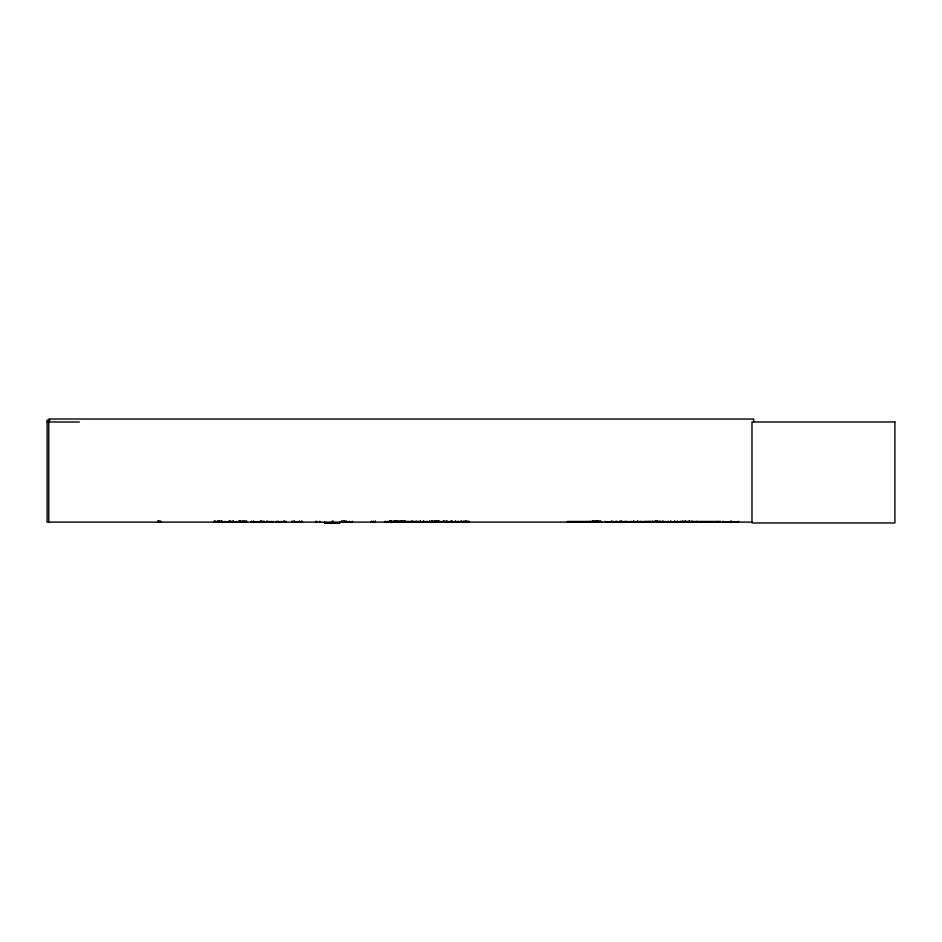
<?xml version="1.0" encoding="UTF-8"?>
<svg xmlns="http://www.w3.org/2000/svg" width="942" height="942" viewBox="0 0 942 942"><rect width="100%" height="100%" fill="white"/><g stroke="black" fill="none" stroke-linecap="round" stroke-linejoin="round"><path stroke-width="1.41" d="M269.071 522.092L269.071 521.291M339.744 522.834L324.59 522.94L339.756 522.975L339.756 522.127L352.379 522.092L352.379 521.291M416.317 521.291L416.211 522.127L416.117 521.291M324.601 522.869L324.601 522.127M663.074 522.092L663.18 521.291M626.006 521.915L625.794 522.021M677.357 522.021L677.251 521.291M662.956 521.998L663.003 521.291M228.847 521.998L228.906 521.291M236.383 521.998L236.395 521.362L236.442 522.127L224.172 522.045M404.93 522.021L404.883 521.291M432.767 522.021L432.696 521.291M431.507 521.998L431.471 521.291M278.031 522.127L286.238 521.362L286.333 522.127M250.925 522.092L251.667 521.362M261.358 522.127L261.228 521.079M370.771 522.045L371.383 521.362M663.227 522.115L663.003 521.456L609.921 521.762M610.593 521.762L610.075 522.092L610.557 521.456L610.746 522.092M612.747 521.762L613.419 521.762M612.971 522.092L613.383 521.456L613.607 522.115M623.074 521.762L623.263 522.115M623.298 522.092L623.71 521.456L623.934 522.115M626.359 522.092L626.701 521.291L626.854 522.021M646.601 522.092L646.342 521.456L646.165 522.092M648.979 522.092L649.168 521.456L649.662 522.092M649.58 522.056L650.157 521.998M659.318 522.092L660.177 521.456L660.401 522.115M663.003 521.456L662.779 522.127L609.851 521.762M720.406 522.115L720.183 521.456L680.218 521.456L679.947 522.056L720.183 521.727M683.233 522.092L683.715 521.456L683.539 522.092M717.168 522.092L717.357 521.456L717.616 522.092M719.323 522.092L719.5 521.727M720.183 521.456L719.994 522.092M720.442 522.092L604.74 522.021M677.545 522.021L677.581 521.362M646.989 521.762L646.836 522.092M662.132 522.092L662.32 521.456L662.544 522.115M716.462 522.127L716.709 521.762M230.343 522.021L230.437 521.362L230.531 522.127M384.548 522.021L390.671 522.021L390.565 521.291M385.066 522.021L385.16 521.362M390.153 522.021L390.094 521.291M50.044 420.085L47.1 420.085L47.1 522.127L752.163 522.127M47.1 421.981L79.411 421.981M331.749 522.975L331.749 521.503L332.573 521.503L332.597 522.975M399.384 521.468L420.662 521.468M567.437 521.468L601.549 521.468M399.349 521.715L420.697 521.715M567.402 521.715L601.585 521.715M245.391 522.092L239.209 522.021M291.961 521.362L300.18 522.092M399.361 522.068L463.44 522.092L463.464 521.291M567.425 522.068L601.561 522.068M723.385 521.915L738.54 522.021L738.54 521.291M344.077 522.021L343.936 520.867M343.418 521.362L343.524 522.021M405.131 522.021L405.036 521.362M400.056 522.021L400.244 521.291M399.467 521.998L399.337 521.291M244.743 521.998L244.767 521.291M239.727 522.021L239.763 521.291M444.424 521.998L444.577 521.291M444.73 522.021L444.659 521.362M435.039 522.127L434.874 521.291M427.044 522.021L426.973 521.362M680.218 521.727L681.172 522.045L680.218 521.456M659.847 521.998L659.789 521.291M652.347 522.021L652.3 521.362M271.897 522.021L253.916 522.092L253.928 521.291M264.09 521.998L264.031 521.291M463.193 521.998L463.146 521.291M449.016 522.021L448.981 521.362L448.945 522.127M682.644 522.021L682.538 521.291M668.42 522.127L668.172 521.362M696.915 521.998L696.868 521.291M631.022 521.998L630.975 521.291M452.831 521.998L452.702 521.291M665.264 522.127L665.158 521.291M650.239 522.045L650.133 521.291M753.635 421.981L753.635 419.025L48.76 419.025L48.76 522.127M731.227 521.079L731.227 522.127M730.698 521.079L730.698 522.127M723.385 521.291L723.385 522.127M689.403 521.079L689.403 522.127M688.908 521.079L688.908 522.127M685.564 521.079L685.564 522.127M685.069 521.079L685.069 522.127M682.385 521.291L682.385 522.127M677.616 521.291L677.616 522.127M674.943 521.079L674.943 522.127M674.448 521.079L674.448 522.127M670.951 521.079L670.951 522.127M670.457 521.079L670.457 522.127M668.137 521.291L668.137 522.127M657.693 521.079L657.693 522.127M657.163 521.079L657.163 522.127M656.15 521.079L656.15 522.127M655.632 521.079L655.632 522.127M655.42 521.079L655.42 522.127M655.149 521.079L655.149 522.127M652.253 521.291L652.253 522.127M648.155 521.291L648.155 522.127M645.294 521.291L645.294 522.127M640.36 521.291L640.36 522.127M637.84 521.079L637.84 522.127M637.334 521.079L637.334 522.127M634.001 521.079L634.001 522.127M633.507 521.079L633.507 522.127M626.041 521.291L626.041 522.127M624.664 521.291L624.664 522.127M621.755 521.079L621.755 522.127M621.496 521.079L621.496 522.127M620.319 521.079L620.319 522.127M619.942 521.079L619.942 522.127M617.128 521.291L617.128 522.127M616.056 521.291L616.056 522.127L615.915 521.291M612.041 521.079L612.041 522.127M611.664 521.079L611.664 522.127M605.282 521.291L605.282 522.127M600.643 521.291L600.643 522.127M600.289 521.291L600.289 522.127M599.913 521.291L600.007 522.127M599.183 521.291L599.183 522.127M598.641 521.291L598.641 522.127M598.288 521.291L598.252 522.127M597.958 521.291L597.958 522.127M597.652 521.291L597.652 522.127M597.452 521.291L597.452 522.127M597.134 521.291L597.204 522.127M596.828 521.291L596.804 522.127M596.545 521.291L596.545 522.127M596.227 521.291L596.227 522.127M595.956 521.291L595.956 522.127M595.426 521.291L595.426 522.127M595.179 521.291L595.179 522.127M594.096 521.291L594.096 522.127M593.943 521.291L593.943 522.127M593.754 521.291L593.637 522.127M593.401 521.291L593.401 522.127M593.248 521.291L593.248 522.127M592.918 521.291L592.918 522.127M592.283 521.291L592.283 522.127M590.069 521.291L590.069 522.127M468.928 521.291L468.892 522.127M468.292 521.291L468.256 522.127M467.821 521.291L467.962 522.127M467.114 521.291L467.114 522.127M466.537 521.291L466.573 522.127M466.255 521.291L466.255 522.127M465.901 521.291L465.937 522.127M465.737 521.291L465.819 522.127M465.489 521.291L465.489 522.127M465.089 521.291L465.113 522.127M464.241 521.291L464.241 522.127M462.039 521.291L462.039 522.127M461.686 521.291L461.533 522.127M461.486 521.291L461.486 522.127M460.932 521.291L460.932 522.127M460.909 521.291L460.873 522.127M460.567 521.291L460.567 522.127M458.354 521.291L458.354 522.127M457.871 521.291L457.871 522.127M455.704 521.079L455.704 522.127M455.21 521.079L455.21 522.127M452.607 521.291L452.584 522.127M451.607 521.079L451.607 522.127M451.112 521.079L451.112 522.127M450.971 521.079L450.971 522.127M447.179 521.079L447.179 522.127M446.885 521.079L446.885 522.127M446.002 520.867L446.002 522.127M444.306 521.291L444.306 522.127M443.058 520.867L443.058 522.127M440.091 521.291L440.091 522.127M439.784 521.291L439.89 522.127M439.455 521.291L439.455 522.127M438.784 522.127L438.784 521.291L438.631 522.127M438.43 521.079L438.43 522.127M438.077 521.079L438.089 522.127M437.736 521.291L437.736 522.127M437.477 521.291L437.477 522.127M437.312 521.079L437.312 522.127M437.017 521.079L437.064 522.127M436.888 521.291L436.888 522.127M436.641 521.291L436.652 522.127M436.582 521.291L436.582 522.127M436.217 521.291L436.358 522.127M435.993 521.291L435.993 522.127M435.675 521.291L435.675 522.127M435.404 521.291L435.404 522.127M434.627 521.291L434.627 522.127L434.498 521.362M434.415 521.291L434.415 522.127M433.544 522.127L433.544 521.291L433.355 522.127M433.202 521.291L433.084 522.127M432.519 521.291L432.519 522.127M432.366 521.291L432.366 522.127M432.095 521.291L432.201 522.127M431.73 521.291L431.73 522.127M431.613 521.291L431.613 522.127M430.765 521.291L430.765 522.127M429.682 521.079L429.717 522.127M429.328 521.079L429.328 522.127M426.891 521.291L426.891 522.127M424.065 521.079L424.147 522.127M423.547 521.079L423.617 522.127M423.182 521.291L423.182 522.127M420.509 521.079L420.509 522.127M420.132 521.079L420.132 522.127M412.231 521.079L412.231 522.127M411.854 521.079L411.854 522.127M405.472 521.291L405.472 522.127M404.601 521.291L404.624 522.127M404.295 521.291L404.295 522.127M403.812 521.291L403.965 522.127M403.482 521.291L403.576 522.127M402.752 521.291L402.752 522.127M402.575 521.291L402.575 522.127M402.281 521.291L402.281 522.127M401.904 521.291L401.904 522.127M401.822 521.291L401.822 522.127M401.386 521.291L401.422 522.127M401.198 521.291L401.198 522.127M401.057 521.291L401.057 522.127M400.668 521.079L400.668 522.127M400.48 521.079L400.515 522.127M399.714 521.291L399.714 522.127M398.454 521.291L398.454 522.127M397.818 521.291L397.818 522.127M397.724 521.291L397.724 522.127M397.383 521.291L397.383 522.127M397.23 521.291L397.206 522.127M397.1 521.291L397.1 522.127M396.935 521.291L396.923 522.127M396.57 521.291L396.57 522.127M396.452 521.291L396.452 522.127M396.087 521.291L396.087 522.127M395.805 521.291L395.852 522.127M395.428 521.291L395.428 522.127M395.251 521.291L395.251 522.127M395.016 521.291L395.004 522.127M394.933 521.291L394.91 522.127M394.722 521.291L394.722 522.127M394.568 521.291L394.568 522.127M394.357 521.291L394.357 522.127M394.039 521.291L394.039 522.127M393.756 521.291L393.756 522.127M393.238 521.291L393.238 522.127M392.991 521.291L392.991 522.127M391.896 521.291L391.896 522.127M391.754 521.291L391.719 522.127M391.554 521.291L391.554 522.127M391.26 521.291L391.26 522.127M390.859 521.291L391.048 522.127M390.73 521.291L390.706 522.127M390.459 521.291L390.459 522.127M389.729 521.079L389.729 522.127M389.529 521.079L389.529 522.127M389.128 521.291L389.128 522.127M388.069 521.291L388.069 522.127M385.266 521.291L385.266 522.127M375.328 520.867L375.328 522.127M373.22 521.079L373.22 522.127M371.489 521.291L371.584 522.127M346.397 520.867L346.397 522.127M345.031 520.867L345.078 522.127M343.218 521.291L343.312 522.127M342.064 520.867L342.099 522.127M333.103 520.867L333.103 522.127M332.444 521.503L332.444 522.975M331.831 521.503L331.925 522.975M319.75 521.291L319.75 522.127M316.642 521.291L316.642 522.127M315.688 521.291L315.652 522.127M301.923 520.867L301.923 522.127M299.462 520.867L299.45 522.127M294.34 521.079L294.34 522.127M294.069 521.079L294.069 522.127M291.879 521.291L291.879 522.127M284.131 521.079L284.131 522.127M283.872 521.079L283.872 522.127M281.081 521.291L281.081 522.127M278.75 521.291L278.75 522.127M277.937 521.291L277.937 522.127M277.136 521.291L277.089 522.127M276.289 521.291L276.289 522.127M273.086 521.291L273.086 522.127M271.567 521.291L271.567 522.127M267.187 521.079L267.187 522.127M266.927 521.079L266.927 522.127M263.831 521.079L263.831 522.127M261.746 521.079L261.77 522.127M260.333 520.867L260.333 522.127M253.492 521.079L253.504 522.127M251.761 521.291L251.867 522.127M246.91 521.291L246.957 522.127M246.651 521.291L246.616 522.127M246.321 521.291L246.321 522.127M245.838 521.291L245.992 522.127M245.603 521.291L245.603 522.127M244.59 521.291L244.59 522.127M244.308 521.291L244.308 522.127M243.931 522.127L243.931 521.291L243.754 522.127M243.413 521.291L243.436 522.127M243.224 521.291L243.224 522.127M243.071 521.291L243.071 522.127M242.541 521.291L242.541 522.127M242.259 521.291L242.259 522.127M241.741 521.291L241.741 522.127M241.493 521.291L241.493 522.127M240.34 521.079L240.34 522.127M240.151 521.079L240.151 522.127M240.116 521.291L240.08 522.127M239.551 521.291L239.551 522.127M239.409 521.291L239.409 522.127M239.233 521.291L239.256 522.127M239.009 521.291L239.009 522.127M238.95 521.291L238.962 522.127M238.597 521.291L238.597 522.127M233.534 521.079L233.534 522.127M233.275 521.079L233.275 522.127M232.109 520.867L232.109 522.127M230.025 520.867L230.025 522.127M229.401 521.079L229.401 522.127M229.2 521.079L229.2 522.127M224.938 521.291L224.938 522.127M222.406 521.291L222.406 522.127M221.77 521.291L221.77 522.127M221.441 521.291L221.441 522.127M221.299 521.291L221.299 522.127M221.052 521.291L220.958 522.127M220.228 521.291L220.228 522.127M220.051 521.291L220.051 522.127M219.757 521.291L219.922 522.127M219.38 521.291L219.38 522.127M219.215 521.291L219.215 522.127M218.897 521.291L218.874 522.127M218.685 521.291L218.685 522.127M218.532 521.291L218.532 522.127M218.002 521.291L218.002 522.127M217.72 521.291L217.72 522.127M217.19 521.291L217.19 522.127M216.943 521.291L216.943 522.127M215.541 521.291L215.53 522.127M215.223 521.291L215.223 522.127M214.858 521.291L214.858 522.127M214.717 521.291L214.682 522.127M214.411 521.291L214.411 522.127M214.046 521.291L214.105 522.127M160.693 520.867L160.693 522.127M159.339 520.867L159.339 522.127M158.609 520.867L158.609 522.127M157.75 520.867L157.75 522.127M349.4 521.915L349.4 521.291L349.494 521.915M691.899 521.915L691.934 521.291L691.899 521.915M443.635 521.915L443.67 521.291L443.635 521.915M894.9 421.981L751.975 421.981L751.975 522.975L894.9 522.975L894.9 421.981M592.648 522.127L592.624 521.291L592.577 522.127M464.877 522.127L464.877 521.291L464.83 522.127M398.148 522.127L398.148 521.291L398.089 522.127M344.548 522.127L344.548 521.079L344.525 522.127M341.652 522.127L341.652 521.079L341.569 522.127M262.194 522.127L262.194 521.291L262.1 522.127M222.1 522.127L222.1 521.291L222.076 522.127"/></g></svg>
